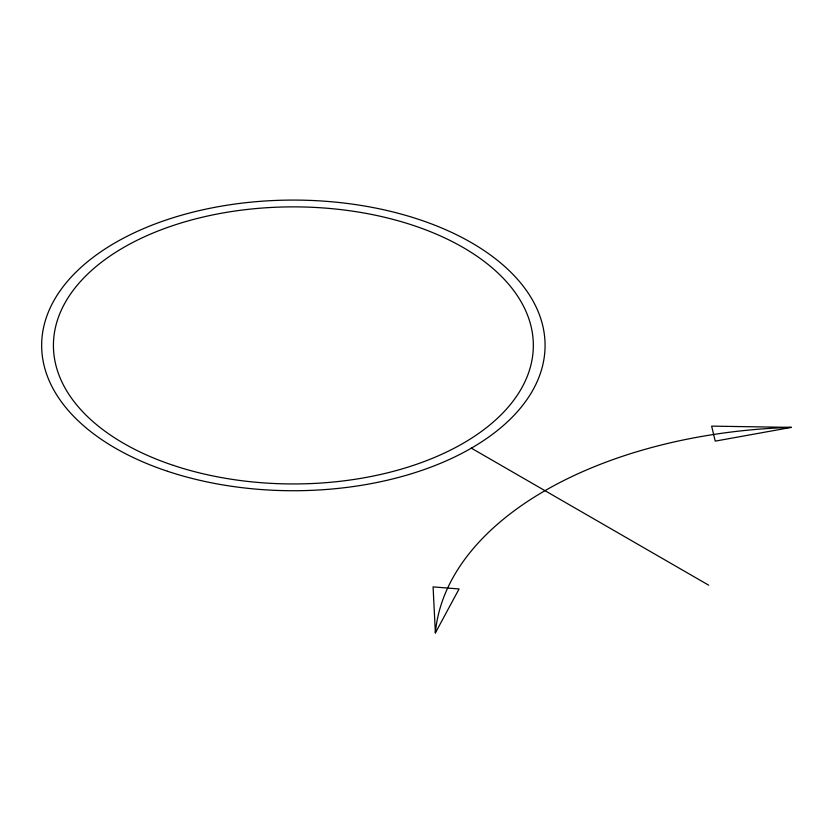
<?xml version="1.0" encoding="UTF-8"?>
<svg xmlns="http://www.w3.org/2000/svg" width="833" height="833" viewBox="0 0 833 833"><rect width="100%" height="100%" fill="white"/><g stroke="black" fill="none" stroke-linecap="round" stroke-linejoin="round"><path stroke-width="1.25" d="M435.378 632.913L459.066 588.952L433.087 586.901L435.378 632.913A375.964 217.059 0 0 1 791.35 427.391L711.632 426.132L715.235 441.126L791.35 427.391M471.353 448.164L708.675 585.183M167.506 471.259A251.712 145.327 0 0 0 545.074 345.403A251.712 145.327 0 0 0 167.506 219.548A251.712 145.327 0 0 0 167.506 471.259M173.379 465.387A239.966 138.549 0 0 0 533.328 345.403A239.966 138.549 0 0 0 173.379 225.431A239.966 138.549 0 0 0 173.379 465.387"/></g></svg>
